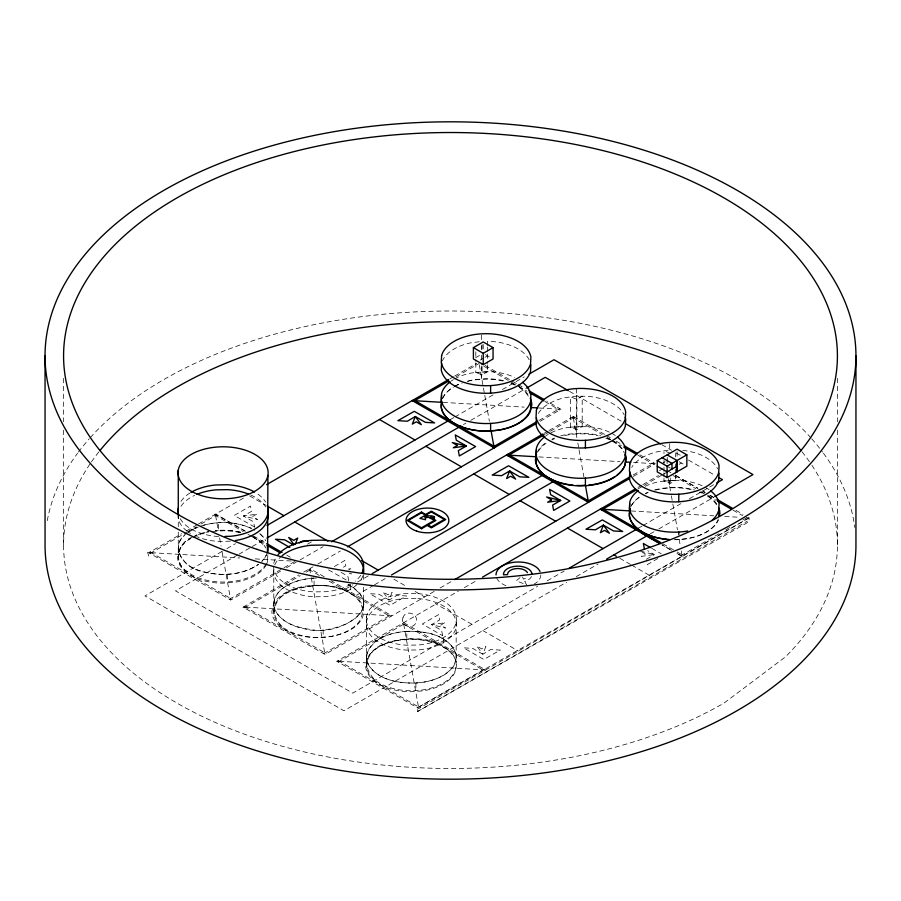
<?xml version="1.0" encoding="UTF-8"?>
<svg xmlns="http://www.w3.org/2000/svg" width="901" height="901" viewBox="0 0 901 901"><rect width="100%" height="100%" fill="white"/><g stroke="black" fill="none" stroke-linecap="round" stroke-linejoin="round"><path stroke-width="0.68" stroke-dasharray="4.5 3.38" d="M266.234 563.519A45.05 26.005 0 0 1 230.555 581.686A45.05 26.005 0 0 1 186.541 571.245C173.994 563.046 177.046 544.328 190.134 538.539M267.834 554.723L267.552 560.208A45.05 26.005 0 0 1 266.764 562.415M282.069 626.645C266.144 615.935 276.404 594.435 292.273 590.335C309.798 583.69 329.845 583.859 347.099 591.281A45.05 26.005 0 0 1 363.43 608.817L363.08 615.597A45.05 26.005 0 0 1 328.966 636.748L317.31 637.626A45.41 26.219 0 0 1 271.888 611.407L273.442 604.616A45.41 26.219 0 0 1 305.552 586.078L317.31 585.188A45.41 26.219 0 0 1 362.72 611.407L361.177 618.187A45.41 26.219 0 0 1 329.056 636.737A45.05 26.005 0 0 1 282.069 626.645C249.307 590.346 325.576 576.753 347.099 591.281M374.805 679.962C358.88 669.252 369.14 647.751 385.009 643.652C402.533 637.007 422.58 637.176 439.834 644.598A45.05 26.005 0 0 1 456.165 662.134L455.816 668.914A45.05 26.005 0 0 1 421.702 690.065A45.05 26.005 0 0 1 374.805 679.962C342.053 643.663 418.323 630.069 439.834 644.598M266.876 563.744L268.419 556.964M187.476 532.694C166.381 546.817 185.955 569.702 204.606 572.191C222.671 576.268 243.157 575.086 258.7 564.251C240.758 576.471 216.679 576.922 196.745 569.567C182.689 565.704 170.773 546.772 184.39 535.577M267.597 551.851L265.198 557.696L261.786 561.368L264.173 559.138L266.245 555.151M348.079 584.467C393.354 611.847 328.978 638.482 302.623 628.188C287.656 625.925 266.313 611.79 276.494 594.637C286.067 582.384 302.556 578.183 317.49 578.093M366.538 654.565C375.266 631.308 406.182 629.044 427.333 632.874C442.312 635.126 463.643 649.261 453.462 666.413C439.778 683.161 415.305 685.12 395.37 681.494C382.475 678.757 364.68 669.758 366.808 654.577M442.628 635.655L441.614 630.407L431.545 624.596L439.609 619.944L438.584 614.64L422.321 624.021L442.673 635.712M520.012 577.597L516.284 580.863L526.488 584.738L524.787 581.494L525.441 581.314A14.247 8.222 0 0 0 531.646 576.144M192.206 537.109C178.184 542.571 172.767 562.258 186.541 571.245M188.478 532.074L198.254 527.017M348.833 569.86L350.827 568.689L346.919 569.218M471.989 624.28L435.453 603.726L436.107 603.557M475.582 357.731L481.044 354.577M480.278 360.051L483.927 357.945M485.155 357.246L487.678 355.782M280.481 571.257L230.69 599.998L148.766 552.696L181.585 533.752M186.439 530.948L197.342 524.652M198.558 523.954L243.675 497.949M449.881 378.825L453.518 376.731M454.723 376.032L476.539 363.441M150.084 553.451L186.541 532.412M187.746 531.703L196.227 526.815M201.081 524.01L216.927 514.854L245.275 531.185M456.041 376.787L479.062 363.497M148.721 556.097L147.584 552.212M454.577 378.949A45.05 26.005 0 0 1 470.097 373.228L475.818 372.451L482.091 374.85L487.418 371.775L493.286 371.876A45.05 26.005 0 0 1 514.561 377.395M221.995 551.446L144.971 595.91L343.9 710.765L566.605 582.204M226.861 548.63L235.375 543.72M450.128 419.708L453.777 417.602M454.994 416.893L493.917 394.424M502.42 389.514L524.236 376.922M237.706 554.926L175.504 590.842L352.708 693.139L537.514 586.427M238.923 554.228L251.075 547.211M252.291 546.502L265.66 538.787M463.441 424.574L465.873 423.177M470.727 420.362L525.463 388.77M229.383 599.233L282.801 568.396M284.018 567.698L294.92 561.402M538.978 420.474L559.679 408.525M609.358 432.131A45.05 26.005 0 0 0 588.083 426.601L570.603 427.175L570.603 396.913L576.888 399.301L582.204 396.226L582.204 426.5L576.888 429.574L570.603 427.175L564.882 427.964A45.05 26.005 0 0 0 549.373 433.685M286.541 567.754L296.226 562.156M540.285 421.229L560.985 409.279L546.693 401.035M299.965 559.994L323.042 546.693M434.158 591.428L324.991 654.441L243.067 607.139L298.918 574.894M303.761 572.101L313.03 566.797M317.783 564.049L340.353 551.018M544.181 433.268L547.808 431.174M549.024 430.475L574.095 416.048M244.385 607.893L300.224 575.66M306.284 572.158L311.228 569.297M545.488 434.034L549.126 431.928M550.331 431.23L574.669 417.186M334.361 566.526L344.813 560.501L345.826 565.805L341.231 568.463M345.477 589.029L352.753 584.828M357.607 582.035L368.509 575.728M356.312 595.336L373.307 585.526M374.523 584.817L389.086 576.415M323.684 653.675L390.527 615.09M633.268 474.917L653.968 462.968M440.15 587.981L452.201 581.021M633.369 476.37L655.286 463.722L639.811 454.791M663.147 462.821L665.107 461.684M659.431 470.637L662.708 468.745M484.31 669.229L417.456 707.826L417.456 711.61L749.058 521.645L749.058 517.861L746.681 517.726L747.751 517.106L749.058 517.861L418.762 708.58L336.85 661.278L458.305 591.157M464.353 587.643L477.733 579.94M637.953 487.418L641.591 485.312M642.796 484.614L658.552 475.525M679.196 464.263L681.381 463.001M338.157 662.032L405 623.447M638.054 488.871L642.897 486.067M644.114 485.369L662.291 474.872M663.496 474.174L665.929 472.777M645.262 486.258A45.05 26.005 0 0 1 658.259 481.855L663.981 481.078L670.265 483.465L675.581 480.402L681.46 480.503A45.05 26.005 0 0 1 702.724 486.022M547.222 580.83L564.217 571.02M638.212 528.29L641.861 526.173M643.077 525.474L680.852 503.67M689.378 498.749L708.558 487.666M709.718 487.002L715.507 483.657M576.302 576.595L598.151 563.981M650.297 533.865L653.946 531.759M658.811 528.955L713.536 497.352L709.954 495.235M646.389 559.251L654.441 554.599L647.729 550.725M657.854 558.519L647.402 564.555L646.636 560.58M680.897 555.703L720.991 532.559M725.834 529.754L730.688 526.961M742.807 519.967L746.433 517.861L747.751 518.616M417.456 711.61L747.289 521.183M417.456 707.826L749.058 517.861M307.489 544.193L312.185 541.512M196.745 527.378L188.185 532.029A45.05 26.005 0 0 0 191.586 534.124M200.743 526.128C218.177 520.451 238.506 521.195 254.679 530.227M203.333 525.328C219.078 520.699 236.467 521.916 251.57 528.324M479.253 341.716L470.097 342.966A45.05 26.005 0 0 0 442.402 360.896M218.549 530.16L215.271 530.61L232.233 530.576L241.964 532.468L230.296 530.362L218.549 530.16L218.549 522.603M314.077 585.56L314.077 577.992C297.724 579.152 273.161 586.281 273.791 606.486C278.432 622.366 296.756 627.727 311.397 629.54C337.841 636.14 389.547 607.499 348.135 584.355M406.813 631.308C390.46 632.468 365.896 639.597 366.538 659.802C373.093 679.512 397.746 683.521 415.89 683.059C432.243 681.899 456.807 674.77 456.165 654.565C449.61 634.856 424.957 630.846 406.813 631.308L406.813 638.877M475.818 362.821L475.818 372.451L487.418 371.775L487.418 364.894M570.603 427.175L582.204 426.5M663.981 478.318L663.981 481.078L675.581 480.402L675.581 474.895M212.445 531.545L223.009 530.745A45.41 26.219 0 0 1 240.387 532.739M674.545 539.676L686.269 538.787A45.332 26.174 0 0 0 718.322 520.282M475.818 372.451L487.418 371.775M663.981 481.078L675.581 480.402M230.296 541.197L218.549 541.4A45.05 26.005 0 0 1 196.745 536.624M443.134 402.387L524.213 407.128M539.26 408.007L560.985 409.279M538.821 456.908L619.911 461.65M633.561 462.45L655.286 463.722M631.207 510.968L713.682 515.789M724.652 516.431L739.428 517.298M148.766 552.696L151.683 552.865M243.067 607.139L245.984 607.308M336.85 661.278L339.767 661.447M151.391 552.696L239.812 557.967M255.208 558.879L291.947 561.064M245.691 607.139L391.845 615.845L331.309 580.863M339.463 661.278L485.616 669.984L403.693 622.681L403.986 624.37M640.374 551.13L654.441 554.599L641.388 556.356L645.386 554.036L641.377 551.705M349.284 573.295L351.84 573.926M670.265 453.192L663.981 450.804L663.981 453.552M651.716 548.315L661.278 553.8M328.55 569.882L346.468 580.165M569.511 391.361L621.701 421.499M661.762 444.621L671.47 450.23M676.324 453.023L681.179 455.827M688.454 460.039L715.157 475.446M679.23 461.762L684.659 464.893M485.402 354.577L490.865 357.731M667.1 466.211L670.367 468.103M485.098 365.457L517.005 383.882M518.154 384.547L524.258 388.072M573.363 416.42L605.382 434.868M606.35 435.476L611.227 438.291M616.104 441.107L622.118 444.576M668.452 471.324L670.885 472.732M675.761 475.548L697.689 488.207M702.566 491.022L705.01 492.43M709.875 495.246L713.536 497.352M735.948 510.293L743.032 514.381M675.536 475.401L697.971 488.331M483.871 366.268L509.099 380.841M510.304 381.528L516.307 384.997M518.717 386.383L527.062 391.203M544.947 401.531L559.679 410.034M572.045 417.186L602.195 434.586M607.004 437.357L610.608 439.44M613.007 440.826L621.363 445.646M638.054 455.287L653.968 464.477M673.148 475.548L695.977 488.725M700.775 491.507L704.379 493.579M707.983 495.663L716.329 500.483M733.02 510.124L742.559 515.631M662.798 543.731L675.941 551.322M677.135 552.009L683.521 555.703M671.515 550.331L661.92 544.745L671.425 550.196M619.843 558.293L630.52 564.454M631.702 565.13L649.486 575.401M249.611 495.888L266.167 505.45M393.827 579.152L406.858 586.675M415.147 591.461L424.63 596.935M482.857 630.554L518.402 651.074M341.13 572.394L347.842 576.268L348.845 581.517M244.959 531.038L215.621 514.099L215.913 515.789M253.485 535.96L265.558 542.931M286.788 555.196L290.336 557.235M324.225 576.786L309.921 568.542L310.214 570.232M214.314 514.854L243.236 531.567M247.989 534.304L251.559 536.365M252.742 537.052L265.896 544.643M308.604 569.297L319.72 575.716M329.225 581.201L390.527 616.599M402.387 623.447L484.31 670.738M150.084 551.941L232.007 599.233M244.385 606.384L326.297 653.675M338.157 660.523L420.08 707.826M702.78 491.011L705.168 492.419M259.725 533.651L264.173 537.807L265.682 540.713M260.344 534.034L265.198 539.237M522.445 577.023L523.571 579.174L525.215 578.374A10.17 5.879 0 0 0 526.747 577.124M668.294 478.577L671.144 494.48M671.38 495.832L672.596 502.634M672.844 503.986L677.451 529.811M679.151 539.327L680.3 545.758M681.224 550.916L682.248 556.435M573.363 417.94L576.877 437.616M577.845 443.055L578.825 448.495M579.061 449.847L583.916 477.034M479.298 364.792L484.524 394.052M484.761 395.404L489.378 421.229M403.693 624.202L418.762 708.58M309.921 570.063L310.383 572.642M311.295 577.8L324.991 654.441M215.621 515.62L218.38 531.094M219.607 537.897L221.06 546.074M222.04 551.513L230.69 599.998M837.412 378.33L837.412 421.769M837.412 430.182L837.412 545.094M677.079 451.694L677.079 458.001M675.581 452.876L675.581 457.01M675.581 463.88L675.581 468.013M675.581 469.387L675.581 473.521M670.265 477.969L670.265 483.465M669.702 443.72L669.702 450.027L658.259 451.581A45.05 26.005 0 0 0 631.714 467.337M669.702 480.492L669.702 487.858M667.247 457.37L667.247 461.154M667.1 459.904L667.1 463.688M663.981 460.434L663.981 465.941M663.981 467.315L663.981 471.448M663.981 472.822L663.981 476.944M576.888 399.301L576.888 429.574M576.336 388.568L576.336 433.967M487.418 345.635L487.418 341.502L493.286 341.603A45.05 26.005 0 0 1 529.428 360.197M487.418 347.009L487.418 352.505M487.418 353.89L487.418 363.52M483.229 344.486L483.229 350.793M482.091 344.576L482.091 350.072M482.091 366.594L482.091 374.85M481.539 335.093L481.539 340.139M481.539 345.556L481.539 349.712M481.539 355.253L481.539 364.95M481.539 366.335L481.539 379.242M475.818 351.818L475.818 361.447M456.165 621.972L456.165 662.134M443.461 638.64L443.461 646.208M415.89 683.059L415.89 690.628M366.538 616.723L366.538 667.371M363.43 574.917L363.43 581.787M363.43 587.272L363.43 608.817M350.726 585.323L350.726 592.892M323.155 629.743L323.155 637.311M273.791 614.054L273.791 568.306A45.05 26.005 0 0 0 314.077 596.8L325.824 596.597A45.05 26.005 0 0 0 358.283 583.251M227.626 574.342L227.626 581.911M178.274 514.28L178.274 526.635M178.274 532.119L178.274 558.665M63.588 378.33L63.588 421.769M63.588 430.182L63.588 545.094M811.891 465.299A386.912 223.38 0 0 1 785.582 656.784L724.089 703.05A386.912 223.38 0 0 1 238.202 731.849A386.912 223.38 0 0 1 90.652 463.024M91.44 461.886A386.912 223.38 0 0 1 98.986 451.761M802.014 451.761A386.912 223.38 0 0 1 811.125 464.161M47.269 520.665A405.45 234.08 0 0 1 77.565 453.248M78.41 452.111A405.45 234.08 0 0 1 89.289 438.764M90.258 437.672A405.45 234.08 0 0 1 450.5 311.014A405.45 234.08 0 0 1 810.742 437.672M811.711 438.764A405.45 234.08 0 0 1 822.59 452.111M823.435 453.248A405.45 234.08 0 0 1 854.801 527.468M266.324 564.837A45.41 26.219 0 0 1 234.767 582.294L223.009 583.184A45.41 26.219 0 0 1 177.598 556.964L179.141 550.173A45.41 26.219 0 0 1 190.899 538.426M193.051 537.255A45.41 26.219 0 0 1 208.424 532.131M252.967 537.255A45.41 26.219 0 0 1 265.694 547.999M442.684 398.141A45.332 26.174 0 0 1 453.248 387.115M454.408 386.416A45.332 26.174 0 0 1 461.289 383.15M467.754 381.078A45.332 26.174 0 0 1 474.737 379.636L486.461 378.747A45.332 26.174 0 0 1 505.179 381.078M511.644 383.15A45.332 26.174 0 0 1 516.363 385.245M518.514 386.416A45.332 26.174 0 0 1 529.067 395.978M705.246 487.295A45.05 26.005 0 0 1 709.785 490.189M718.356 519.01A45.05 26.005 0 0 1 674.872 539.744M631.714 505.168A45.05 26.005 0 0 1 639.35 497.296M645.262 493.827A45.05 26.005 0 0 1 647.909 492.644M655.556 490.076A45.05 26.005 0 0 1 692.723 490.02M699.176 492.07A45.05 26.005 0 0 1 701.575 493.061M707.612 496.271A45.05 26.005 0 0 1 717.59 506.655M682.744 450.354A45.05 26.005 0 0 1 717.59 468.824M630.756 506.734A45.332 26.174 0 0 1 641.321 495.696M645.78 493.275A45.332 26.174 0 0 1 648.146 492.228M654.475 490.031A45.332 26.174 0 0 1 662.809 488.229L674.545 487.328A45.332 26.174 0 0 1 694.603 490.031M700.933 492.228A45.332 26.174 0 0 1 703.298 493.275M707.758 495.696A45.332 26.174 0 0 1 717.14 504.56M536.973 452.584A45.332 26.174 0 0 1 547.538 441.558M551.998 439.136A45.332 26.174 0 0 1 554.363 438.089M560.704 435.893A45.332 26.174 0 0 1 569.027 434.079L580.762 433.19A45.332 26.174 0 0 1 600.821 435.893M607.161 438.089A45.332 26.174 0 0 1 610.664 439.688M612.815 440.859A45.332 26.174 0 0 1 623.999 451.502M218.549 536.512A45.05 26.005 0 0 1 179.941 518.109M180.977 501.406A45.05 26.005 0 0 1 190.877 492.453M257.99 494.187A45.05 26.005 0 0 1 265.626 502.071M251.57 535.892A45.05 26.005 0 0 1 265.198 546.806M187.149 531.207A45.05 26.005 0 0 1 178.094 514.257M180.977 506.294A45.05 26.005 0 0 1 194.605 495.381M250.771 495.009A45.05 26.005 0 0 1 265.626 506.959M545.972 435.836A45.05 26.005 0 0 1 548.191 434.383M611.869 433.404A45.05 26.005 0 0 1 615.349 435.543M538.336 451.277A45.05 26.005 0 0 1 545.972 443.405M551.885 439.936A45.05 26.005 0 0 1 554.532 438.742M564.882 435.532A45.05 26.005 0 0 1 598.151 435.825M605.799 438.179A45.05 26.005 0 0 1 609.358 439.688M611.869 440.972A45.05 26.005 0 0 1 624.213 452.764M538.336 413.435A45.05 26.005 0 0 1 564.882 397.69L576.336 396.125L588.083 396.327A45.05 26.005 0 0 1 624.213 414.922M451.176 381.1A45.05 26.005 0 0 1 453.394 379.648M442.402 398.738A45.05 26.005 0 0 1 453.394 387.216M454.577 386.518A45.05 26.005 0 0 1 462.168 383.071M467.382 381.45A45.05 26.005 0 0 1 504.549 381.393M511.002 383.454A45.05 26.005 0 0 1 514.561 384.964M519.449 387.644A45.05 26.005 0 0 1 529.428 398.039M362.866 575.784A45.05 26.005 0 0 1 359.184 582.237M274.771 564.95A45.05 26.005 0 0 1 280.966 556.649M360.727 575.255A45.05 26.005 0 0 1 355.152 581.235M350.816 584.22A45.05 26.005 0 0 1 325.824 591.698L314.077 591.901A45.05 26.005 0 0 1 273.566 566.121M273.791 563.407A45.05 26.005 0 0 1 275.841 557.865M540.803 574.917A22.379 12.918 0 0 1 534.248 584.062M505.99 585.661A22.379 12.918 0 0 1 496.8 578.262M403.051 617.388C399.819 625.632 413.018 630.711 416.025 622.332C419.269 614.077 406.069 609.008 403.051 617.388M367.214 658.755L365.671 665.546A45.41 26.219 0 0 0 411.081 691.765L422.839 690.876A45.41 26.219 0 0 0 454.949 672.337L456.503 665.546A45.41 26.219 0 0 0 411.081 639.327L399.323 640.217A45.41 26.219 0 0 0 367.214 658.755M392.036 592.486L389.052 600.055L378.983 594.243L369.759 593.68L390.043 605.314L406.475 595.955L397.037 595.37L389.052 600.055L383.015 591.923L388.027 594.806L392.036 592.486M485.819 646.625L482.823 654.205L472.755 648.393L463.531 647.819L483.814 659.464L500.258 650.094L490.82 649.508L482.823 654.205L476.787 646.062L481.81 648.957L485.819 646.625M254.578 527.029L234.249 515.44L250.512 506.058L251.537 511.363L243.473 516.014L253.541 521.825L254.589 527.051M256.537 514.246L252.539 516.577L257.54 519.483L243.473 516.014L256.537 514.246M444.61 622.828L440.612 625.159L445.612 628.065L431.545 624.596L444.61 622.828M196.745 534.946L194.796 536.005L200.878 533.415L208.897 531.477L196.745 534.946M415.89 593.466L404.144 593.669A45.05 26.005 0 0 0 366.324 620.125A45.05 26.005 0 0 0 406.813 645.217L418.571 645.015A45.05 26.005 0 0 0 456.379 618.57A45.05 26.005 0 0 0 415.89 593.466M415.89 598.365L404.144 598.568A45.05 26.005 0 0 0 366.324 625.012A45.05 26.005 0 0 0 406.813 650.117L418.571 649.914A45.05 26.005 0 0 0 456.379 623.458A45.05 26.005 0 0 0 415.89 598.365M682.248 556.48L676.155 552.966L682.294 556.458"/><path stroke-width="1.35" d="M267.552 552.64L267.597 545.094M441.614 363.114L441.265 369.894A45.05 26.005 0 0 0 484.727 393.275A45.05 26.005 0 0 0 530.543 371.437L530.892 364.657M441.614 400.945L441.265 407.736A45.05 26.005 0 0 0 484.727 431.106A45.05 26.005 0 0 0 530.543 409.279L530.892 402.488M536.41 417.839L536.05 424.63A45.05 26.005 0 0 0 579.523 448A45.05 26.005 0 0 0 625.339 426.173L625.688 419.382A45.05 26.005 0 0 0 625.125 417.14M536.41 455.681L536.05 462.461A45.05 26.005 0 0 0 579.523 485.842A45.05 26.005 0 0 0 625.339 464.004L625.688 457.224A45.05 26.005 0 0 0 625.125 454.982M629.776 471.73L629.427 478.521A45.05 26.005 0 0 0 672.901 501.891A45.05 26.005 0 0 0 718.716 480.064L719.066 473.273M629.776 509.572L629.427 516.363A45.05 26.005 0 0 0 667.033 539.406M718.795 516.341L719.066 511.115M536.5 454.667L535.431 459.364A45.332 26.174 0 0 0 572.878 485.132M630.283 508.806L629.213 513.502A45.332 26.174 0 0 0 669.285 539.496M719.268 516.115L719.865 513.502A45.332 26.174 0 0 0 718.874 508.051M295.246 544.35L297.735 538.043L293.737 540.363L288.714 537.48L293.996 544.598M267.597 551.851L267.901 475.413A45.05 26.005 0 0 0 204.606 449.081A45.05 26.005 0 0 0 196.745 493.894A45.05 26.005 0 0 0 267.901 475.413M299.312 542.943L302.736 540.927L308.131 541.264M473.397 347.64L483.229 341.963L493.061 347.64L493.061 358.992L483.229 364.668L483.229 353.316L473.397 347.64L473.397 358.992L483.308 364.612M483.229 353.316L493.061 347.64M266.572 484.659L448.664 379.535M413.525 401.328L448.766 380.988M266.944 525.486L450.128 419.708M529 374.163L554.025 359.724L752.977 474.579L714.73 496.665M266.876 538.088L461.008 425.982M526.623 388.094L545.24 377.35L568.306 390.662M492.824 447.121L536.545 421.871M331.523 541.805L536.647 423.324M412.264 400.607L494.221 447.876M347.527 546.817L542.965 433.978M507.826 455.771L544.272 434.733M421.488 512.072L407.072 520.406L421.488 528.729L427.175 525.441L431.331 527.851L445.758 519.517L431.331 511.194L425.655 514.482L421.488 512.072L421.488 512.815L408.513 520.316L421.488 527.806L434.462 520.316L428.279 517.264A6.667 3.852 0 0 0 425.295 518.075L425.531 519.764L419.911 518.357L424.236 515.868L424.619 517.016L427.018 516.014L421.488 512.815M372.147 573.633L542.03 475.525M391.507 575.007L552.91 481.81M667.247 454.847L677.079 449.171L686.844 454.814L686.844 466.155L667.078 477.575L657.246 471.899L657.246 460.546L667.078 454.87L677.011 460.49L677.011 471.831M587.125 501.564L630.846 476.314M454.611 579.625L629.731 478.476M667.078 477.575L667.078 466.222L686.844 454.814M482.564 577.124L635.532 488.815M676.91 466.222L667.078 471.899L657.246 466.222M601.598 509.921L636.838 489.57M569.072 568.216L638.212 528.29M716.655 482.992L722.444 479.659L718.795 477.553M606.643 559.07L649.08 534.563M588.939 484.918L592.498 484.637A45.332 26.174 0 0 0 615.113 476.438M225.081 536.399L230.296 536.309A45.05 26.005 0 0 0 267.552 506.463M441.535 394.942L441.265 402.488M412.219 400.573L441.727 402.308L441.13 404.921A45.332 26.174 0 0 0 486.461 431.095L498.197 430.205A45.332 26.174 0 0 0 530.25 411.689L531.793 404.921A45.332 26.174 0 0 0 530.25 398.141M531.196 407.534L537.92 407.928M536.32 449.667L536.05 457.224M536.027 456.751L506.508 455.016L588.477 502.341L585.38 485.188L580.762 485.538A45.332 26.174 0 0 1 576.82 485.436M625.497 461.976L630.869 462.292M629.698 503.569L629.427 511.115M629.81 510.89L600.291 509.155L659.667 543.494M267.631 551.074L267.552 544.305M650.522 547.628L643.359 543.506L644.373 548.788M289.773 547.448L275.458 539.237L284.682 539.8L293.636 544.97M625.35 423.594L660.546 443.923M662.167 457.708L671.988 463.384L671.988 469.061M657.246 460.546L667.078 466.222M529 390.809L544.339 399.672M624.483 445.939L637.457 453.428M717.072 499.402L732.412 508.254M529.45 392.588L543.754 400.844M623.74 447.031L636.861 454.6M717.523 501.17L730.643 508.738M413.525 399.819L495.449 447.121M507.826 454.262L589.75 501.564M601.598 508.401L660.41 542.357M641.58 532.998L659.577 543.371M379.445 419.494L414.967 440.003M425.846 446.288L461.402 466.819M473.746 473.937L509.268 494.446M520.147 500.731L555.703 521.262M567.517 528.076L603.051 548.585M613.919 554.87L616.352 556.277M267.349 506.137L283.905 515.687M294.785 521.972L327.964 541.129M361.65 560.58L378.206 570.13M266.741 543.618L282.069 552.471M267.09 545.33L280.256 552.932M491.079 430.746L494.176 447.898M855.95 355.906A405.45 234.08 0 0 1 247.775 558.631A405.45 234.08 0 0 1 247.775 153.181A405.45 234.08 0 0 1 855.95 355.906L855.95 545.094A405.45 234.08 0 0 1 450.5 779.185A405.45 234.08 0 0 1 45.05 545.094L45.05 355.906M678.791 494.21L678.791 501.778M678.791 532.04L678.791 534.563M676.933 460.535L676.91 471.899M585.413 440.307L585.413 447.876M585.413 478.149L585.413 485.718M490.617 385.583L490.617 393.151M490.617 423.425L490.617 430.993M421.488 527.806L421.488 528.729M363.43 568.655L363.43 573.543A45.05 26.005 0 0 0 323.155 545.049L311.397 545.251A45.05 26.005 0 0 0 282.069 555.714M178.274 470.176L178.274 512.906M99.876 450.646A386.912 223.38 0 0 1 450.5 321.713A386.912 223.38 0 0 1 801.124 450.646M712.117 520.26A45.05 26.005 0 0 0 718.716 510.338L719.066 503.546A45.05 26.005 0 0 0 710.788 490.966M687.767 530.982A45.05 26.005 0 0 1 629.427 508.795L629.776 502.003A45.05 26.005 0 0 1 638.313 490.482M617.241 474.906A45.332 26.174 0 0 0 624.551 466.132L626.094 459.364A45.332 26.174 0 0 0 625.103 453.913M178.623 514.798A45.05 26.005 0 0 1 178.274 508.006M190.877 492.453A45.05 26.005 0 0 1 215.88 484.963L227.626 484.761A45.05 26.005 0 0 1 254.589 492.036M267.552 511.363A45.05 26.005 0 0 1 235.409 540.544M196.936 494.345A45.05 26.005 0 0 1 215.88 489.851L227.626 489.648A45.05 26.005 0 0 1 248.226 493.951M544.936 436.591A45.05 26.005 0 0 0 536.41 448.112L536.05 454.892A45.05 26.005 0 0 0 579.523 478.273A45.05 26.005 0 0 0 625.339 456.435L625.688 449.655A45.05 26.005 0 0 0 617.41 437.064M450.14 381.866A45.05 26.005 0 0 0 441.614 393.388L441.265 400.168A45.05 26.005 0 0 0 484.727 423.538A45.05 26.005 0 0 0 530.543 401.711L530.892 394.931A45.05 26.005 0 0 0 522.625 382.339M361.954 573.115A45.05 26.005 0 0 0 323.155 540.149L311.397 540.352A45.05 26.005 0 0 0 278.049 554.723M527.445 572.653A10.17 5.879 0 0 0 515.991 568.61A10.17 5.879 0 0 0 507.567 574.635L503.501 574.793A14.247 8.222 0 0 1 517.05 566.188A14.247 8.222 0 0 1 531.962 574.005M496.034 574.917A22.379 12.918 0 0 1 515.496 562.111A22.379 12.918 0 0 1 540.037 571.572M441.614 355.546L441.265 362.326A45.05 26.005 0 0 0 484.727 385.707A45.05 26.005 0 0 0 530.543 363.869L530.892 357.089A45.05 26.005 0 0 0 487.43 333.708A45.05 26.005 0 0 0 441.614 355.546M536.41 410.27L536.05 417.062A45.05 26.005 0 0 0 579.523 440.431A45.05 26.005 0 0 0 625.339 418.605L625.688 411.813A45.05 26.005 0 0 0 582.215 388.444A45.05 26.005 0 0 0 536.41 410.27M629.776 464.161L629.427 470.953A45.05 26.005 0 0 0 672.901 494.322A45.05 26.005 0 0 0 718.716 472.496L719.066 465.704A45.05 26.005 0 0 0 675.592 442.335A45.05 26.005 0 0 0 629.776 464.161M434.473 516.87L434.361 518.379A6.667 3.852 0 0 0 431.568 517.365L430.408 517.23L435.904 520.406L427.975 524.979L431.331 526.916L444.306 519.426L431.331 511.937L426.286 514.843L427.986 515.822L431.68 515.868A6.667 3.852 0 0 1 434.473 516.87M415.316 416.544L412.32 424.112L416.33 421.792L421.353 424.675L415.316 416.544L407.331 421.229L397.882 420.643L414.28 411.329L434.609 422.918L425.385 422.355L415.316 416.544M509.617 470.975L506.621 478.555L510.63 476.235L515.654 479.118L509.617 470.975L501.62 475.672L492.183 475.086L508.569 465.772L528.898 477.361L519.686 476.798L509.617 470.975M603.388 525.125L600.404 532.694L604.413 530.374L609.425 533.257L603.388 525.125L595.403 529.811L585.954 529.225L602.352 519.922L622.681 531.511L613.457 530.937L603.388 525.125M457.303 445.454L453.304 447.774L466.369 446.006L456.3 440.195L455.287 434.924L475.593 446.581L459.33 455.974L458.305 450.658L466.369 446.006L452.302 442.549L457.303 445.454M551.603 499.886L547.605 502.217L560.67 500.449L550.601 494.638L549.587 489.367L569.882 501.024L553.631 510.416L552.606 505.101L560.67 500.449L546.603 496.992L551.603 499.886M257.044 549.362A386.912 223.38 0 0 0 837.412 355.906A386.912 223.38 0 0 0 257.044 162.45A386.912 223.38 0 0 0 257.044 549.362M416.712 531.139A21.41 12.366 0 0 0 448.833 520.429A21.41 12.366 0 0 0 416.712 509.729A21.41 12.366 0 0 0 416.712 531.139"/></g></svg>
